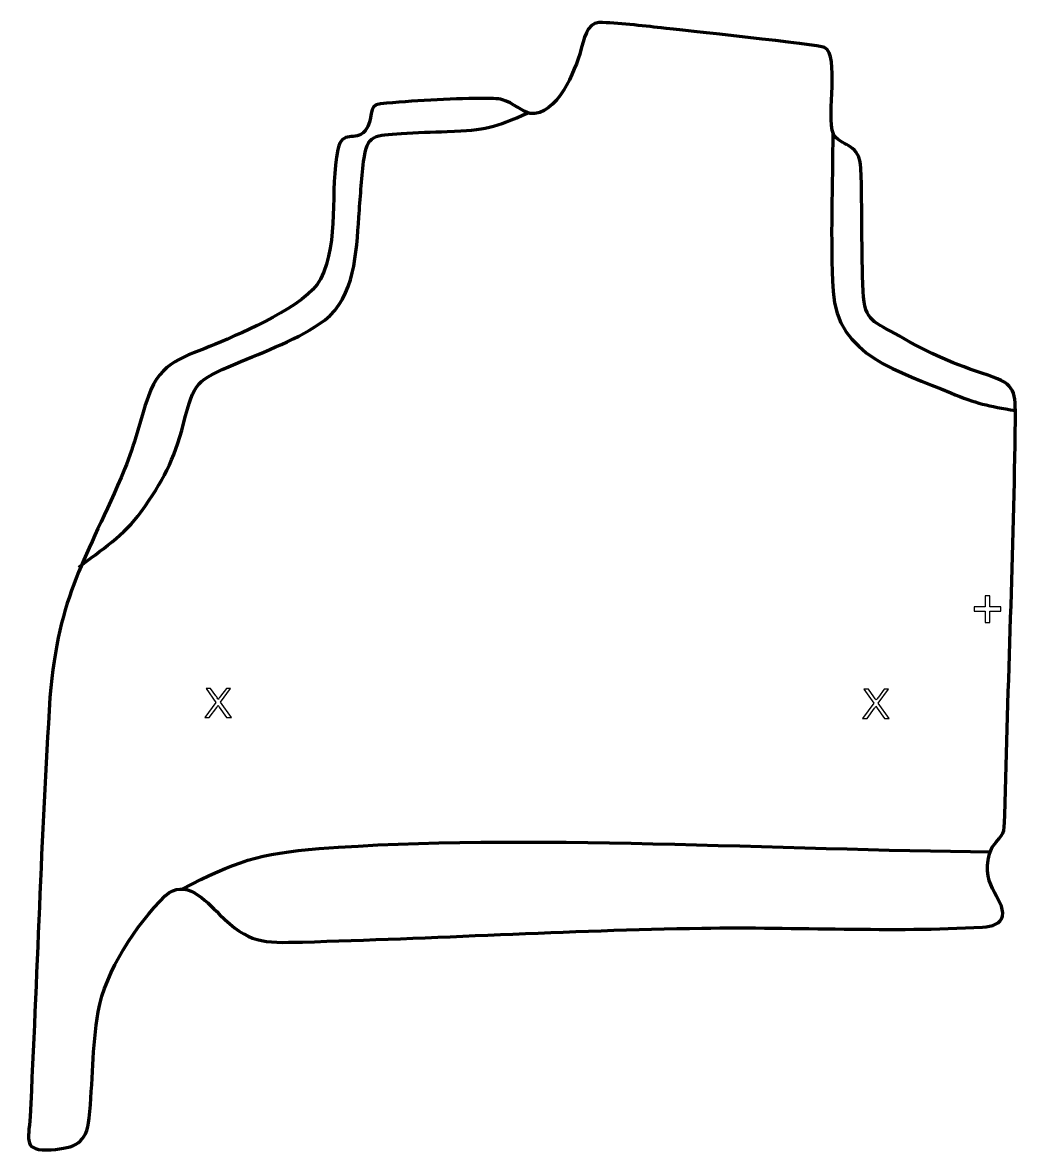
# Model space of a CAD drawing. Header units: millimetres. Extents: x 871 to 1492, y 84 to 790.
import ezdxf

# ---------------------------------------------------------------- set-up
doc = ezdxf.new("R2010")
doc.units = ezdxf.units.MM
doc.header["$MEASUREMENT"] = 0
doc.layers.add('layer 2', color=7, linetype='Continuous')
doc.layers.add('layer 3', color=7, linetype='Continuous')

msp = doc.modelspace()

# ---------------------------------------------------------------- linework, layer by layer
at = {"layer": 'layer 2', "color": 140, "lineweight": 158}
for points, knots in [([(905.8544, 449.0529), (919.4925, 459.614), (934.7326, 469.25), (944.7656, 483.5585), (944.7656, 483.5585), (958.8288, 503.6906), (965.1857, 514.9867), (971.4554, 538.9451), (971.4554, 538.9451), (978.4419, 565.643), (978.9608, 565.4507), (1003.8444, 576.1395), (1003.8444, 576.1395), (1022.0405, 583.9557), (1043.8757, 591.8047), (1059.7364, 603.4562), (1059.7364, 603.4562), (1078.5945, 618.2637), (1079.4848, 645.9124), (1081.061, 667.9434), (1081.061, 667.9434), (1081.8999, 679.6704), (1082.6977, 691.0833), (1084.0429, 702.7669), (1084.0429, 702.7669), (1086.1673, 720.2079), (1091.2202, 718.9419), (1107.6785, 720.1854), (1107.6785, 720.1854), (1117.2387, 720.9077), (1126.7984, 721.095), (1136.3777, 721.3575), (1136.3777, 721.3575), (1161.0301, 722.461), (1164.9378, 723.7383), (1187.4375, 733.2819)], [0, 0, 0, 0, 0.1, 0.1, 0.1, 0.1, 0.2, 0.2, 0.2, 0.2, 0.3, 0.3, 0.3, 0.3, 0.4, 0.4, 0.4, 0.4, 0.5, 0.5, 0.5, 0.5, 0.6, 0.6, 0.6, 0.6, 0.7, 0.7, 0.7, 0.7, 0.8, 0.8, 0.8, 0.8, 1, 1, 1, 1]), ([(1377.4062, 720.9406), (1377.3468, 688.2444), (1375.8159, 654.2131), (1377.5963, 621.6838), (1377.5963, 621.6838), (1379.8224, 581.0097), (1420.0567, 571.2607), (1451.174, 558.0942), (1451.174, 558.0942), (1467.1504, 551.3342), (1474.8847, 549.8318), (1491.6407, 546.946)], [0, 0, 0, 0, 0.25, 0.25, 0.25, 0.25, 0.5, 0.5, 0.5, 0.5, 1, 1, 1, 1]), ([(970.5474, 247.8673), (1003.6333, 265.0835), (1018.5544, 270.2709), (1056.2686, 273.1814), (1056.2686, 273.1814), (1183.807, 283.0232), (1345.3164, 272.1111), (1476.0046, 271.2266)], [0, 0, 0, 0, 0.33333333, 0.33333333, 0.33333333, 0.33333333, 1, 1, 1, 1])]:
    msp.add_open_spline(points, degree=3, knots=knots, dxfattribs=at)
at = {"layer": 'layer 2', "color": 142}
for points, knots in [([(1472.7832, 414.5816), (1472.7832, 414.5816), (1472.7832, 421.4961), (1472.7832, 421.4961), (1472.7832, 421.4961), (1472.7832, 421.4961), (1465.9041, 421.4961), (1465.9041, 421.4961), (1465.9041, 421.4961), (1465.9041, 421.4961), (1465.9041, 424.3889), (1465.9041, 424.3889), (1465.9041, 424.3889), (1465.9041, 424.3889), (1472.7832, 424.3889), (1472.7832, 424.3889), (1472.7832, 424.3889), (1472.7832, 424.3889), (1472.7832, 431.268), (1472.7832, 431.268), (1472.7832, 431.268), (1472.7832, 431.268), (1475.7113, 431.268), (1475.7113, 431.268), (1475.7113, 431.268), (1475.7113, 431.268), (1475.7113, 424.3889), (1475.7113, 424.3889), (1475.7113, 424.3889), (1475.7113, 424.3889), (1482.5905, 424.3889), (1482.5905, 424.3889), (1482.5905, 424.3889), (1482.5905, 424.3889), (1482.5905, 421.4961), (1482.5905, 421.4961), (1482.5905, 421.4961), (1482.5905, 421.4961), (1475.7113, 421.4961), (1475.7113, 421.4961), (1475.7113, 421.4961), (1475.7113, 421.4961), (1475.7113, 414.5816), (1475.7113, 414.5816), (1475.7113, 414.5816), (1475.7113, 414.5816), (1472.7832, 414.5816), (1472.7832, 414.5816)], [0, 0, 0, 0, 0.07692308, 0.07692308, 0.07692308, 0.07692308, 0.15384615, 0.15384615, 0.15384615, 0.15384615, 0.23076923, 0.23076923, 0.23076923, 0.23076923, 0.30769231, 0.30769231, 0.30769231, 0.30769231, 0.38461538, 0.38461538, 0.38461538, 0.38461538, 0.46153846, 0.46153846, 0.46153846, 0.46153846, 0.53846154, 0.53846154, 0.53846154, 0.53846154, 0.61538462, 0.61538462, 0.61538462, 0.61538462, 0.69230769, 0.69230769, 0.69230769, 0.69230769, 0.76923077, 0.76923077, 0.76923077, 0.76923077, 0.84615385, 0.84615385, 0.84615385, 0.84615385, 1, 1, 1, 1]), ([(984.6375, 355.0942), (984.6375, 355.0942), (991.6648, 364.5303), (991.6648, 364.5303), (991.6648, 364.5303), (991.6648, 364.5303), (985.4757, 373.2806), (985.4757, 373.2806), (985.4757, 373.2806), (985.4757, 373.2806), (988.3416, 373.2806), (988.3416, 373.2806), (988.3416, 373.2806), (988.3416, 373.2806), (991.6563, 368.6282), (991.6563, 368.6282), (991.6563, 368.6282), (992.3464, 367.663), (992.8247, 366.9264), (993.0999, 366.4141), (993.0999, 366.4141), (993.5105, 367.0491), (993.9931, 367.7265), (994.5477, 368.4419), (994.5477, 368.4419), (994.5477, 368.4419), (998.1799, 373.2806), (998.1799, 373.2806), (998.1799, 373.2806), (998.1799, 373.2806), (1000.8173, 373.2806), (1000.8173, 373.2806), (1000.8173, 373.2806), (1000.8173, 373.2806), (994.5011, 364.6361), (994.5011, 364.6361), (994.5011, 364.6361), (994.5011, 364.6361), (1001.2999, 355.0942), (1001.2999, 355.0942), (1001.2999, 355.0942), (1001.2999, 355.0942), (998.345, 355.0942), (998.345, 355.0942), (998.345, 355.0942), (998.345, 355.0942), (993.7561, 361.5797), (993.7561, 361.5797), (993.7561, 361.5797), (993.4936, 361.948), (993.2438, 362.3163), (993.011, 362.6803), (993.011, 362.6803), (992.6046, 362.0707), (992.3167, 361.6432), (992.1389, 361.4019), (992.1389, 361.4019), (992.1389, 361.4019), (987.5288, 355.0942), (987.5288, 355.0942), (987.5288, 355.0942), (987.5288, 355.0942), (984.6375, 355.0942), (984.6375, 355.0942)], [0, 0, 0, 0, 0.05882353, 0.05882353, 0.05882353, 0.05882353, 0.11764706, 0.11764706, 0.11764706, 0.11764706, 0.17647059, 0.17647059, 0.17647059, 0.17647059, 0.23529412, 0.23529412, 0.23529412, 0.23529412, 0.29411765, 0.29411765, 0.29411765, 0.29411765, 0.35294118, 0.35294118, 0.35294118, 0.35294118, 0.41176471, 0.41176471, 0.41176471, 0.41176471, 0.47058824, 0.47058824, 0.47058824, 0.47058824, 0.52941176, 0.52941176, 0.52941176, 0.52941176, 0.58823529, 0.58823529, 0.58823529, 0.58823529, 0.64705882, 0.64705882, 0.64705882, 0.64705882, 0.70588235, 0.70588235, 0.70588235, 0.70588235, 0.76470588, 0.76470588, 0.76470588, 0.76470588, 0.82352941, 0.82352941, 0.82352941, 0.82352941, 0.88235294, 0.88235294, 0.88235294, 0.88235294, 1, 1, 1, 1]), ([(1396.0647, 354.565), (1396.0647, 354.565), (1403.092, 364.0011), (1403.092, 364.0011), (1403.092, 364.0011), (1403.092, 364.0011), (1396.9029, 372.7514), (1396.9029, 372.7514), (1396.9029, 372.7514), (1396.9029, 372.7514), (1399.7688, 372.7514), (1399.7688, 372.7514), (1399.7688, 372.7514), (1399.7688, 372.7514), (1403.0835, 368.099), (1403.0835, 368.099), (1403.0835, 368.099), (1403.7736, 367.1338), (1404.2519, 366.3972), (1404.5271, 365.8849), (1404.5271, 365.8849), (1404.9377, 366.5199), (1405.4203, 367.1973), (1405.9749, 367.9127), (1405.9749, 367.9127), (1405.9749, 367.9127), (1409.6071, 372.7514), (1409.6071, 372.7514), (1409.6071, 372.7514), (1409.6071, 372.7514), (1412.2445, 372.7514), (1412.2445, 372.7514), (1412.2445, 372.7514), (1412.2445, 372.7514), (1405.9283, 364.1069), (1405.9283, 364.1069), (1405.9283, 364.1069), (1405.9283, 364.1069), (1412.7271, 354.565), (1412.7271, 354.565), (1412.7271, 354.565), (1412.7271, 354.565), (1409.7722, 354.565), (1409.7722, 354.565), (1409.7722, 354.565), (1409.7722, 354.565), (1405.1833, 361.0505), (1405.1833, 361.0505), (1405.1833, 361.0505), (1404.9208, 361.4188), (1404.671, 361.7871), (1404.4382, 362.1511), (1404.4382, 362.1511), (1404.0318, 361.5415), (1403.7439, 361.114), (1403.5661, 360.8727), (1403.5661, 360.8727), (1403.5661, 360.8727), (1398.956, 354.565), (1398.956, 354.565), (1398.956, 354.565), (1398.956, 354.565), (1396.0647, 354.565), (1396.0647, 354.565)], [0, 0, 0, 0, 0.05882353, 0.05882353, 0.05882353, 0.05882353, 0.11764706, 0.11764706, 0.11764706, 0.11764706, 0.17647059, 0.17647059, 0.17647059, 0.17647059, 0.23529412, 0.23529412, 0.23529412, 0.23529412, 0.29411765, 0.29411765, 0.29411765, 0.29411765, 0.35294118, 0.35294118, 0.35294118, 0.35294118, 0.41176471, 0.41176471, 0.41176471, 0.41176471, 0.47058824, 0.47058824, 0.47058824, 0.47058824, 0.52941176, 0.52941176, 0.52941176, 0.52941176, 0.58823529, 0.58823529, 0.58823529, 0.58823529, 0.64705882, 0.64705882, 0.64705882, 0.64705882, 0.70588235, 0.70588235, 0.70588235, 0.70588235, 0.76470588, 0.76470588, 0.76470588, 0.76470588, 0.82352941, 0.82352941, 0.82352941, 0.82352941, 0.88235294, 0.88235294, 0.88235294, 0.88235294, 1, 1, 1, 1])]:
    msp.add_open_spline(points, degree=3, knots=knots, dxfattribs=at)
at = {"layer": 'layer 3', "color": 242, "lineweight": 158}
msp.add_open_spline([(1170.8394, 741.3048), (1177.1997, 739.325), (1183.6469, 733.7704), (1188.1312, 732.6718), (1188.1312, 732.6718), (1204.859, 731.098), (1216.3271, 759.3744), (1219.9065, 772.4989), (1219.9065, 772.4989), (1221.4308, 778.0885), (1223.8001, 789.4222), (1231.1435, 789.5145), (1231.1435, 789.5145), (1242.6563, 789.529), (1258.536, 787.4451), (1270.1441, 786.2118), (1270.1441, 786.2118), (1281.9802, 784.9392), (1369.2188, 775.6331), (1372.1981, 773.9803), (1372.1981, 773.9803), (1382.0682, 768.5044), (1373.2212, 732.2804), (1377.7878, 719.7262), (1377.7878, 719.7262), (1377.7878, 719.7262), (1378.4398, 718.6062), (1378.4398, 718.6062), (1378.4398, 718.6062), (1384.3056, 711.7478), (1394.3146, 713.8979), (1395.0089, 698.2636), (1395.0089, 698.2636), (1396.0028, 672.702), (1395.2942, 646.8402), (1396.4224, 621.4855), (1396.4224, 621.4855), (1397.565, 601.873), (1403.1936, 602.9171), (1418.9887, 593.6175), (1418.9887, 593.6175), (1438.5254, 582.3657), (1453.2158, 576.0072), (1474.6089, 569.0453), (1474.6089, 569.0453), (1492.2972, 563.0837), (1491.688, 558.7862), (1491.6306, 540.7067), (1491.6306, 540.7067), (1490.7018, 458.4401), (1486.8736, 376.3382), (1485.0597, 294.1171), (1485.0597, 294.1171), (1484.673, 280.4509), (1484.6347, 284.1353), (1477.1176, 273.978), (1477.1176, 273.978), (1466.9721, 251.2168), (1485.71, 242.2184), (1483.5209, 230.9968), (1483.5209, 230.9968), (1482.588, 226.2148), (1477.2213, 224.4833), (1471.0354, 224.1201), (1471.0354, 224.1201), (1414.3086, 220.7892), (1355.5175, 224.3547), (1295.5899, 223.4224), (1295.5899, 223.4224), (1211.8846, 222.1201), (1126.4576, 216.9399), (1045.7502, 214.7754), (1045.7502, 214.7754), (1020.8086, 214.1065), (1012.2857, 213.923), (993.8738, 232.0599), (993.8738, 232.0599), (985.0403, 240.8612), (972.3919, 255.0641), (959.9765, 243.6008), (959.9765, 243.6008), (941.6689, 225.6466), (922.7554, 196.6101), (917.9549, 171.2109), (917.9549, 171.2109), (914.254, 148.7975), (914.687, 127.0144), (912.3828, 104.5909), (912.3828, 104.5909), (910.6873, 88.6146), (903.518, 86.1306), (888.6707, 84.9194), (888.6707, 84.9194), (870.7261, 83.8749), (874.5128, 90.6227), (875.3777, 105.6122), (875.3777, 105.6122), (880.013, 192.8302), (882.2261, 280.5402), (887.8647, 367.6194), (887.8647, 367.6194), (893.2751, 433.22), (910.5368, 453.2778), (934.556, 510.4114), (934.556, 510.4114), (940.9597, 526.0887), (943.983, 540.6342), (949.3985, 556.0595), (949.3985, 556.0595), (957.147, 578.13), (971.942, 580.1759), (991.3155, 588.4886), (991.3155, 588.4886), (1008.9926, 596.0791), (1047.9501, 612.2192), (1057.0442, 629.0286), (1057.0442, 629.0286), (1069.2001, 653.5924), (1062.6324, 684.4572), (1067.9043, 710.2508), (1067.9043, 710.2508), (1070.5312, 723.1032), (1078.7604, 714.5215), (1085.0093, 721.9053), (1085.0093, 721.9053), (1090.8976, 728.8631), (1085.9331, 737.9239), (1094.636, 738.757), (1094.636, 738.757), (1114.169, 740.6271), (1137.9212, 741.9889), (1157.2082, 742.1108), (1157.2082, 742.1108), (1163.0592, 742.1477), (1168.0407, 742.1759), (1170.8394, 741.3048)], degree=3, knots=[0, 0, 0, 0, 0.02857143, 0.02857143, 0.02857143, 0.02857143, 0.05714286, 0.05714286, 0.05714286, 0.05714286, 0.08571429, 0.08571429, 0.08571429, 0.08571429, 0.11428571, 0.11428571, 0.11428571, 0.11428571, 0.14285714, 0.14285714, 0.14285714, 0.14285714, 0.17142857, 0.17142857, 0.17142857, 0.17142857, 0.2, 0.2, 0.2, 0.2, 0.22857143, 0.22857143, 0.22857143, 0.22857143, 0.25714286, 0.25714286, 0.25714286, 0.25714286, 0.28571429, 0.28571429, 0.28571429, 0.28571429, 0.31428571, 0.31428571, 0.31428571, 0.31428571, 0.34285714, 0.34285714, 0.34285714, 0.34285714, 0.37142857, 0.37142857, 0.37142857, 0.37142857, 0.4, 0.4, 0.4, 0.4, 0.42857143, 0.42857143, 0.42857143, 0.42857143, 0.45714286, 0.45714286, 0.45714286, 0.45714286, 0.48571429, 0.48571429, 0.48571429, 0.48571429, 0.51428571, 0.51428571, 0.51428571, 0.51428571, 0.54285714, 0.54285714, 0.54285714, 0.54285714, 0.57142857, 0.57142857, 0.57142857, 0.57142857, 0.6, 0.6, 0.6, 0.6, 0.62857143, 0.62857143, 0.62857143, 0.62857143, 0.65714286, 0.65714286, 0.65714286, 0.65714286, 0.68571429, 0.68571429, 0.68571429, 0.68571429, 0.71428571, 0.71428571, 0.71428571, 0.71428571, 0.74285714, 0.74285714, 0.74285714, 0.74285714, 0.77142857, 0.77142857, 0.77142857, 0.77142857, 0.8, 0.8, 0.8, 0.8, 0.82857143, 0.82857143, 0.82857143, 0.82857143, 0.85714286, 0.85714286, 0.85714286, 0.85714286, 0.88571429, 0.88571429, 0.88571429, 0.88571429, 0.91428571, 0.91428571, 0.91428571, 0.91428571, 0.94285714, 0.94285714, 0.94285714, 0.94285714, 1, 1, 1, 1], dxfattribs=at)

doc.saveas('drawing.dxf')
